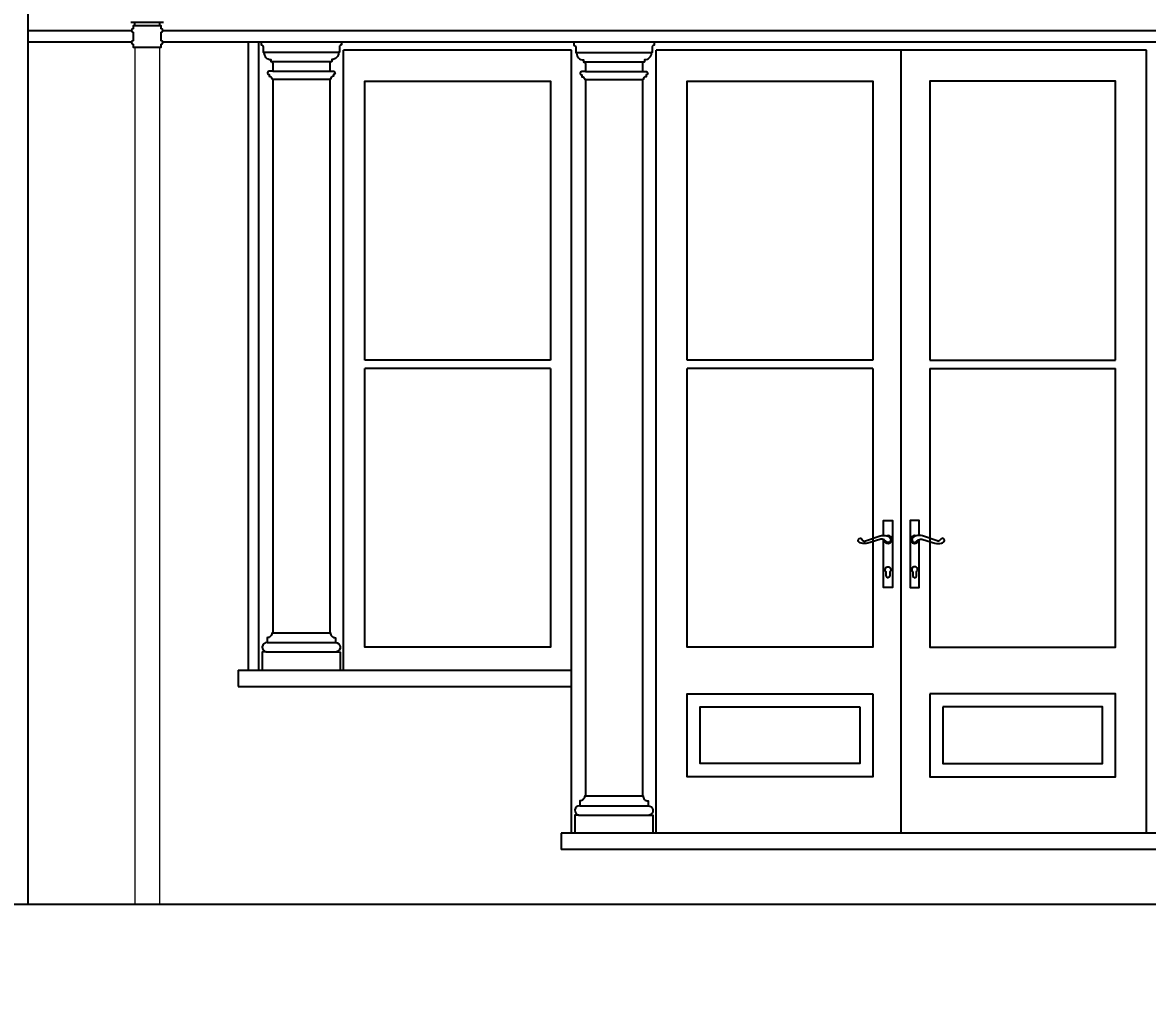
# Model space of a CAD drawing. Header units: millimetres. Extents: x -5841 to 140562, y 1006 to 102310.
# Drawn here: x 33693 to 37140, y 12876 to 15859 of the extents above; entities that cross this region are included whole.
import ezdxf

# ---------------------------------------------------------------- set-up
doc = ezdxf.new("R2010")
doc.units = ezdxf.units.MM
doc.header["$LTSCALE"] = 10
doc.layers.add('40 - Detail Outline', color=142, linetype='Continuous')
doc.layers.add('CONCEPT HOUSE', color=7, linetype='Continuous')
doc.styles.add('1-20', font='romans.shx', dxfattribs={"width": 0.8, "height": 35})
doc.styles.get("Standard").update_dxf_attribs({"font": 'arial.ttf'})
doc.dimstyles.new('1-20', dxfattribs={"dimtxt": 35, "dimasz": 40, "dimexe": 40, "dimexo": 40, "dimgap": 40, "dimtad": 1, "dimdec": 0, "dimzin": 0, "dimdsep": 46, "dimtxsty": '1-20', "dimblk": 'OBLIQUE', "dimcen": 40, "dimdle": 40, "dimclrd": 251, "dimclre": 251, "dimclrt": 251, "dimadec": 0, "dimazin": 0, "dimtfac": 1, "dimtdec": 0, "dimtix": 1, "dimtmove": 1, "dimatfit": 3, "dimfxl": 1, "dimtolj": 1, "dimtzin": 0, "dimlwd": 25, "dimarcsym": 0})
doc.dimstyles.get("Standard").update_dxf_attribs({"dimtxt": 0.18, "dimasz": 0.18, "dimexe": 0.18, "dimexo": 0.0625, "dimgap": 0.09, "dimtad": 0, "dimtih": 1, "dimtoh": 1, "dimdec": 4, "dimzin": 0, "dimdsep": 46, "dimtxsty": 'Standard', "dimcen": 0.09, "dimadec": 0, "dimazin": 0, "dimtfac": 1, "dimtdec": 4, "dimtofl": 0, "dimtmove": 0, "dimatfit": 3, "dimfxl": 1, "dimtolj": 1, "dimtzin": 0, "dimarcsym": 0})

# ---------------------------------------------------------------- blocks, each defined once
blk = doc.blocks.new('*D')
at = {"color": 0}
for p, q in [((14813.8, 14384.4), (14813.8, 14508.2)), ((14813.8, 14508), (15071.8, 14508)), ((15073, 14508), (15331, 14508)), ((15331, 14384.4), (15331, 14508.2))]:
    blk.add_line(p, q, dxfattribs=at)
for points in [[(14813.8, 14508), (14814, 14508), (14814, 14508)], [(15331, 14508), (15330.8, 14508), (15330.8, 14508)]]:
    blk.add_solid(points, dxfattribs=at)
at = {"layer": 'CONCEPT HOUSE', "color": 0}
for p, q in [((62773.1, 65663.8), (62801.4, 65635.5)), ((62787.2, 65689.7), (62787.2, 58835.1)), ((63893.6, 65649.7), (62747.2, 65649.7)), ((62787.2, 62262.4), (62670.6, 62535.3)), ((63893.6, 58875.1), (62747.2, 58875.1)), ((62773.1, 58889.2), (62801.4, 58861)), ((11738.8, 15660), (12011.7, 15776.6)), ((9063.8, 15243.5), (9063.8, 15700)), ((14413.8, 15243.5), (14413.8, 15700)), ((14453.8, 15660), (9023.8, 15660)), ((9049.6, 15645.8), (9077.9, 15674.1)), ((14399.6, 15645.8), (14427.9, 15674.1)), ((6807.7, 14174.3), (6807.7, 8989.3)), ((7253.9, 14134.3), (6767.7, 14134.3)), ((6793.6, 14148.5), (6821.8, 14120.2)), ((6807.7, 11581.8), (6691.1, 11854.8)), ((18838.8, 9698.7), (19111.7, 9815.4)), ((15163.8, 9419.3), (15163.8, 9738.7)), ((22513.8, 9338.9), (22513.8, 9738.7)), ((15123.8, 9698.7), (22553.8, 9698.7)), ((15149.6, 9684.6), (15177.9, 9712.9)), ((22499.6, 9684.6), (22527.9, 9712.9)), ((6793.6, 9043.5), (6821.8, 9015.2)), ((7253.9, 9029.3), (6767.7, 9029.3)), ((9463.8, 7725.3), (9463.8, 6739)), ((22863.8, 7725.3), (22863.8, 6739)), ((16163.8, 6779), (16494.9, 6895.6)), ((9449.6, 6764.8), (9477.9, 6793.1)), ((22849.6, 6764.8), (22877.9, 6793.1)), ((9423.8, 6779), (22903.8, 6779))]:
    blk.add_line(p, q, dxfattribs=at)
at = {"color": 0, "insert": (15072.4, 14508), "char_height": 0.18, "attachment_point": 5}
blk.add_mtext('517.2008', dxfattribs=at)
at = {"layer": 'CONCEPT HOUSE', "color": 0, "char_height": 150, "attachment_point": 5, "rotation": 90}
for s, insert in [('6775', (62670.6, 62262.4)), ('5105', (6691.1, 11581.8))]:
    blk.add_mtext(s, dxfattribs=dict(at, insert=insert))
at = {"layer": 'CONCEPT HOUSE', "color": 0, "char_height": 150, "attachment_point": 5}
for s, insert in [('5350', (11738.8, 15776.6)), ('7350', (18838.8, 9815.4)), ('13400', (16163.8, 6895.6))]:
    blk.add_mtext(s, dxfattribs=dict(at, insert=insert))
blk = doc.blocks.new('_Oblique')
at = {"color": 0}
blk.add_line((-0.354, -0.354), (0.354, 0.354), dxfattribs=at)

msp = doc.modelspace()

# ---------------------------------------------------------------- linework, layer by layer
at = {"color": 140}
msp.add_line((34124.7237, 15859.34566), (34024.7237, 15859.34566), dxfattribs=at)
for points in [[(34036.6237, 15849.34566), (34036.6237, 15859.34566)], [(34112.8237, 15859.34566), (34112.8237, 15849.34566)], [(34031.4737, 15829.84566), (34031.4737, 15803.34566)], [(34117.9737, 15803.34566), (34117.9737, 15829.84566)]]:
    msp.add_lwpolyline(points, dxfattribs=at)
for points in [[(34117.9737, 15839.84566), (34117.9737, 15848.84566, 0.4142135624), (34117.4737, 15849.34566), (34031.9737, 15849.34566, 0.4142135624), (34031.4737, 15848.84566), (34031.4737, 15839.84566)], [(34031.4737, 15793.34566), (34031.4737, 15784.34566, 0.4142135624), (34031.9737, 15783.84566), (34117.4737, 15783.84566, 0.4142135624), (34117.9737, 15784.34566), (34117.9737, 15793.34566)]]:
    msp.add_lwpolyline(points, format="xyb", dxfattribs=at)
for centre, start, end in [((34031.4737, 15834.84566), 90, 270), ((34117.9737, 15834.84566), 270, 90), ((34031.4737, 15798.34566), 90, 270), ((34117.9737, 15798.34566), 270, 90)]:
    msp.add_arc(centre, 5, start, end, dxfattribs=at)
at = {"layer": '40 - Detail Outline', "color": 140, "lineweight": 5, "ltscale": 10}
for p, q in [((34036.6237, 15783.84566), (34036.6237, 13155.79064)), ((34112.8237, 15783.84566), (34112.8237, 13155.79064))]:
    msp.add_line(p, q, dxfattribs=at)
at = {"layer": 'CONCEPT HOUSE', "color": 140, "ltscale": 10}
for p, q in [((33710.40991, 13155.79064), (33710.40991, 16460.808)), ((34026.52998, 15799.09372), (33710.40991, 15799.09372)), ((39060.40991, 15799.09372), (34122.91743, 15799.09372)), ((34385.40991, 13874.09372), (34385.40991, 15798.1348)), ((34417.40991, 13874.09372), (34417.40991, 15798.09623)), ((34432.40991, 15768.84233), (34661.40991, 15768.84233)), ((35375.40991, 15774.09372), (34676.40991, 15774.09372)), ((34676.40991, 13874.09372), (34676.40991, 15774.09372)), ((35375.40991, 13374.09372), (35375.40991, 15774.09372)), ((35390.40991, 15767.65405), (35619.40991, 15767.65405)), ((37136.40991, 15774.09372), (35634.40991, 15774.09372)), ((35634.40991, 13374.09372), (35634.40991, 15774.09372)), ((36385.40991, 13374.09372), (36385.40991, 15774.09372)), ((37136.40991, 13374.09372), (37136.40991, 15774.09372)), ((34453.40991, 15739.84233), (34640.40991, 15739.84233)), ((35411.40991, 15738.65405), (35598.40991, 15738.65405)), ((34459.40991, 15709.84233), (34634.40991, 15709.84233)), ((34459.40991, 15685.34233), (34634.40991, 15685.34233)), ((35417.40991, 15708.65405), (35592.40991, 15708.65405)), ((35417.40991, 15684.15405), (35592.40991, 15684.15405)), ((35310.40991, 14824.59372), (34741.40991, 14824.59372)), ((36298.40991, 14824.59372), (35729.40991, 14824.59372)), ((36472.40991, 14824.59372), (37041.40991, 14824.59372)), ((35310.40991, 14798.59372), (34741.40991, 14798.59372)), ((36298.40991, 14798.59372), (35729.40991, 14798.59372)), ((36472.40991, 14798.59372), (37041.40991, 14798.59372)), ((34459.40991, 13988.09372), (34634.40991, 13988.09372)), ((34438.96338, 13929.39626), (34654.85645, 13929.39626)), ((34442.40991, 13958.09372), (34651.40991, 13958.09372)), ((34353.40991, 13874.09372), (35375.40991, 13874.09372)), ((34353.40991, 13874.09372), (34353.40991, 13824.09372)), ((34353.40991, 13824.09372), (35375.40991, 13824.09372)), ((35417.40991, 13488.09372), (35592.40991, 13488.09372)), ((35400.40991, 13458.09372), (35609.40991, 13458.09372)), ((35396.96338, 13429.39626), (35612.85645, 13429.39626)), ((37427.40991, 13374.09372), (35343.40991, 13374.09372)), ((35343.40991, 13374.09372), (35343.40991, 13324.09372)), ((37427.40991, 13324.09372), (35343.40991, 13324.09372)), ((29690.14889, 13155.79064), (41318.45443, 13155.79064))]:
    msp.add_line(p, q, dxfattribs=at)
for points in [[(34026.53057, 15834.09372), (33710.40991, 15834.09372)], [(39075.86317, 15834.09372), (34122.91684, 15834.09372)], [(34741.40991, 14824.59372), (34741.40991, 15679.09372), (35310.40991, 15679.09372), (35310.40991, 14824.59372)], [(35729.40991, 14824.59372), (35729.40991, 15679.09372), (36298.40991, 15679.09372), (36298.40991, 14824.59372)], [(37041.40991, 14824.59372), (37041.40991, 15679.09372), (36472.40991, 15679.09372), (36472.40991, 14824.59372)], [(35310.40991, 14798.59372), (35310.40991, 13944.09372), (34741.40991, 13944.09372), (34741.40991, 14798.59372)], [(36298.40991, 14798.59372), (36298.40991, 13944.09372), (35729.40991, 13944.09372), (35729.40991, 14798.59372)], [(36472.40991, 14798.59372), (36472.40991, 13944.09372), (37041.40991, 13944.09372), (37041.40991, 14798.59372)], [(36330.52827, 14286.78276), (36330.52827, 14332.09372), (36358.52827, 14332.09372), (36358.52827, 14127.09372), (36330.52827, 14127.09372), (36330.52827, 14274.38609)], [(36440.29156, 14286.78276), (36440.29156, 14332.09372), (36412.29156, 14332.09372), (36412.29156, 14127.09372), (36440.29156, 14127.09372), (36440.29156, 14274.38609)]]:
    msp.add_lwpolyline(points, dxfattribs=at)
for points in [[(34423.90991, 15799.09372), (34423.90991, 15790.84233, -0.4142135624), (34429.90991, 15784.84233), (34429.90991, 15768.84233), (34432.40991, 15768.84233), (34432.40991, 15766.84233, 0.4142135624), (34453.40991, 15745.84233), (34453.40991, 15739.84233, -0.4142135624), (34459.40991, 15733.84233), (34459.40991, 15709.84233), (34448.40991, 15709.84233, 1), (34448.40991, 15699.84233), (34448.40991, 15694.34233, -0.4142135624), (34457.40991, 15685.34233), (34459.40991, 15685.34233), (34459.40991, 13988.09372), (34457.40991, 13988.09372, -0.4142135624), (34442.40991, 13973.09372), (34442.40991, 13958.09372), (34441.90991, 13958.09372, 0.9025814985), (34438.96338, 13929.39626), (34427.40991, 13929.09372), (34427.40991, 13874.09372)], [(34669.90991, 15799.09372), (34669.90991, 15790.84233, 0.4142135624), (34663.90991, 15784.84233), (34663.90991, 15768.84233), (34661.40991, 15768.84233), (34661.40991, 15766.84233, -0.4142135624), (34640.40991, 15745.84233), (34640.40991, 15739.84233, 0.4142135624), (34634.40991, 15733.84233), (34634.40991, 15709.84233), (34645.40991, 15709.84233, -1), (34645.40991, 15699.84233), (34645.40991, 15694.34233, 0.4142135624), (34636.40991, 15685.34233), (34634.40991, 15685.34233), (34634.40991, 13988.09372), (34636.40991, 13988.09372, 0.4142135624), (34651.40991, 13973.09372), (34651.40991, 13958.09372), (34651.90991, 13958.09372, -0.9025814985), (34654.85645, 13929.39626), (34666.40991, 13929.09372), (34666.40991, 13874.09372)], [(35381.90991, 15799.09372), (35381.90991, 15789.65405, -0.4142135624), (35387.90991, 15783.65405), (35387.90991, 15767.65405), (35390.40991, 15767.65405), (35390.40991, 15765.65405, 0.4142135624), (35411.40991, 15744.65405), (35411.40991, 15738.65405, -0.4142135624), (35417.40991, 15732.65405), (35417.40991, 15708.65405), (35406.40991, 15708.65405, 1), (35406.40991, 15698.65405), (35406.40991, 15693.15405, -0.4142135624), (35415.40991, 15684.15405), (35417.40991, 15684.15405), (35417.40991, 13488.09372), (35415.40991, 13488.09372, -0.4142135624), (35400.40991, 13473.09372), (35400.40991, 13458.09372), (35399.90991, 13458.09372, 0.9025814985), (35396.96338, 13429.39626), (35385.40991, 13429.09372), (35385.40991, 13374.09372)], [(35627.90991, 15799.09372), (35627.90991, 15789.65405, 0.4142135624), (35621.90991, 15783.65405), (35621.90991, 15767.65405), (35619.40991, 15767.65405), (35619.40991, 15765.65405, -0.4142135624), (35598.40991, 15744.65405), (35598.40991, 15738.65405, 0.4142135624), (35592.40991, 15732.65405), (35592.40991, 15708.65405), (35603.40991, 15708.65405, -1), (35603.40991, 15698.65405), (35603.40991, 15693.15405, 0.4142135624), (35594.40991, 15684.15405), (35592.40991, 15684.15405), (35592.40991, 13488.09372), (35594.40991, 13488.09372, 0.4142135624), (35609.40991, 13473.09372), (35609.40991, 13458.09372), (35609.90991, 13458.09372, -0.9025814985), (35612.85645, 13429.39626), (35624.40991, 13429.09372), (35624.40991, 13374.09372)]]:
    msp.add_lwpolyline(points, format="xyb", dxfattribs=at)
for points in [[(36350.42941, 14280.31902, -0.9864993612), (36338.79851, 14267.71032), (36333.18958, 14272.94756, 0.2375249694), (36319.2498, 14274.71481), (36282.50213, 14263.50133, -0.1225209294), (36262.04126, 14262.92091, -0.313506995), (36253.41181, 14271.03884, -0.7631630934), (36263.75901, 14276.00911), (36268.01371, 14271.33908, 0.2695670547), (36276.00607, 14269.71468), (36320.96134, 14285.05374, -0.1081830522), (36336.30356, 14286.57055, -0.187737231)], [(36420.39041, 14280.31902, 0.9864993612), (36432.02132, 14267.71032), (36437.63024, 14272.94756, -0.2375249694), (36451.57002, 14274.71481), (36488.3177, 14263.50133, 0.1225209294), (36508.77856, 14262.92091, 0.313506995), (36517.40801, 14271.03884, 0.7631630934), (36507.06081, 14276.00911), (36502.80612, 14271.33908, -0.2695670547), (36494.81375, 14269.71468), (36449.85848, 14285.05374, 0.1081830522), (36434.51627, 14286.57055, 0.187737231)], [(36349.77827, 14162.09372, -1), (36339.27827, 14162.09372), (36339.27827, 14175.09372, -3), (36349.77827, 14175.09372)], [(36421.04156, 14162.09372, 1), (36431.54156, 14162.09372), (36431.54156, 14175.09372, 3), (36421.04156, 14175.09372)]]:
    msp.add_lwpolyline(points, format="xyb", close=True, dxfattribs=at)
for points in [[(36298.40991, 13801.09372), (36298.40991, 13547.09372), (35729.40991, 13547.09372), (35729.40991, 13801.09372)], [(36472.40991, 13801.09372), (36472.40991, 13547.09372), (37041.40991, 13547.09372), (37041.40991, 13801.09372)], [(36258.40991, 13761.09372), (36258.40991, 13587.09372), (35769.40991, 13587.09372), (35769.40991, 13761.09372)], [(36512.40991, 13761.09372), (36512.40991, 13587.09372), (37001.40991, 13587.09372), (37001.40991, 13761.09372)]]:
    msp.add_lwpolyline(points, close=True, dxfattribs=at)
for centre, start, end in [((36344.52827, 14274.09372), 183.52790685, 104.83255405), ((36426.29156, 14274.09372), 75.16744595, 356.47209315)]:
    msp.add_arc(centre, 12, start, end, dxfattribs=at)

# ---------------------------------------------------------------- dimensions: what is measured, and where the dimension line sits
at = {"color": 140, "ltscale": 10}
dim = msp.add_linear_dim(base=(15255.22877, 14508.00988), p1=(14813.78969, 14384.34459), p2=(15330.99051, 14384.34459), dimstyle='Standard', override={"dimpost": '<>'}, dxfattribs=at)
dim.commit()
dim.dimension.update_dxf_attribs({"geometry": '*D', "text_midpoint": (15072.3901, 14508.00988), "dimtype": 128})
at = {"layer": 'CONCEPT HOUSE', "color": 140, "ltscale": 10}
for base, p1, p2, middle in [((9063.78969, 15659.95344), (14413.78969, 15203.48064), (9063.78969, 15203.48064), (11738.78969, 15776.59055)), ((22513.78969, 9698.7332), (15163.78969, 9379.34459), (22513.78969, 9298.87511), (18838.78969, 9815.37031)), ((22863.78969, 6778.95432), (9463.78969, 7765.33001), (22863.78969, 7765.33001), (16163.78969, 6895.59143))]:
    dim = msp.add_linear_dim(base=base, p1=p1, p2=p2, dimstyle='1-20', override={"dimtxt": 150, "dimpost": '<>', "dimtxsty": 'Standard'}, dxfattribs=at)
    dim.commit()
    dim.dimension.update_dxf_attribs({"geometry": '*D', "text_midpoint": middle})
dim = msp.add_linear_dim(base=(6807.69457, 9029.34459), p1=(7293.90425, 14134.34459), p2=(7293.90425, 9029.34459), angle=90, dimstyle='1-20', override={"dimtxt": 150, "dimpost": '<>', "dimtxsty": 'Standard'}, dxfattribs=at)
dim.commit()
dim.dimension.update_dxf_attribs({"geometry": '*D', "text_midpoint": (6691.10862, 11581.84459)})
at = {"layer": 'CONCEPT HOUSE', "color": 6, "ltscale": 10}
dim = msp.add_linear_dim(base=(62787.20868, 58875.10169), p1=(63933.6128, 65649.68692), p2=(63933.6128, 58875.10169), angle=90, dimstyle='1-20', override={"dimtxt": 150, "dimpost": '<>', "dimtxsty": 'Standard'}, dxfattribs=at)
dim.commit()
dim.dimension.update_dxf_attribs({"geometry": '*D', "text_midpoint": (62670.62274, 62262.3943)})

doc.saveas('drawing.dxf')
